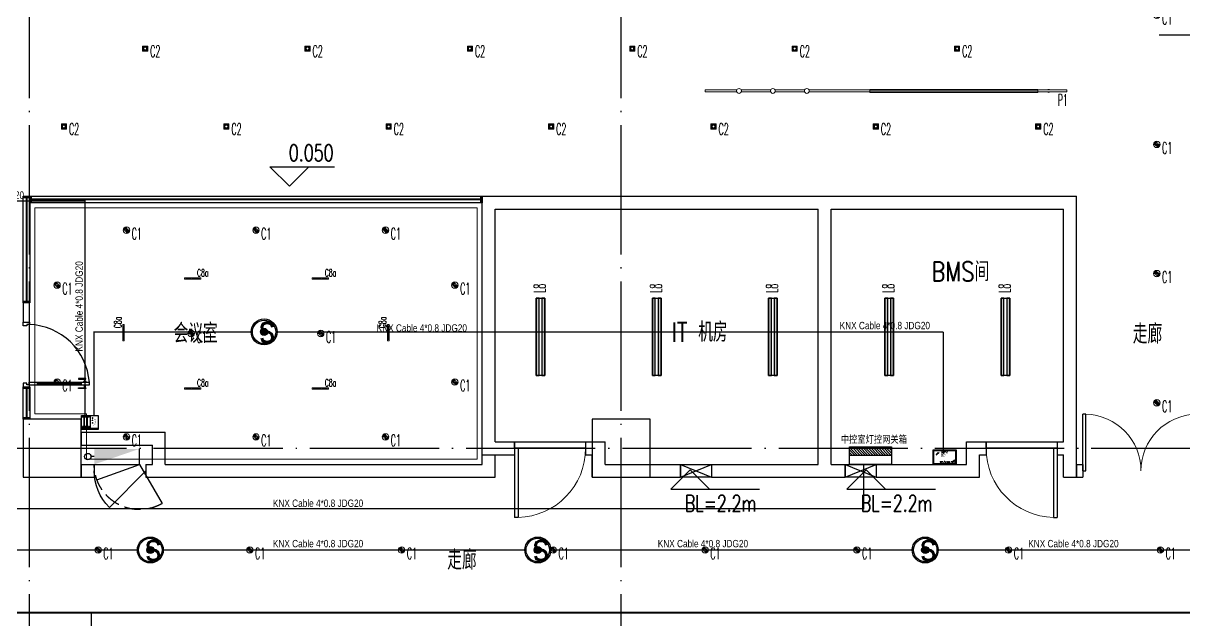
# Model space of a CAD drawing. Extents: x -621157 to 1764546, y -106808 to 741893.
# Drawn here: x 409164 to 427137, y 27345 to 36578 of the extents above; entities that cross this region are included whole.
import ezdxf
from ezdxf.enums import TextEntityAlignment as Align

# ---------------------------------------------------------------- set-up
doc = ezdxf.new("R2010")
doc.units = 0
doc.header["$LTSCALE"] = 1000
doc.header["$MEASUREMENT"] = 0
for name, pattern in [('DOT', [6.35, 0, -6.35]), ('XREF-A-101-平面图_t3$0$DASH', [0.35, 0.25, -0.1]), ('XREF-A-101-平面图_t3$0$DOTE', [2.42, 2, -0.2, 0.02, -0.2])]:
    doc.linetypes.add(name, pattern=pattern)
for name, color, linetype in [('0-底图', 7, 'Continuous'), ('abb-light', 7, 'Continuous'), ('EQUIP', 3, 'Continuous'), ('KNX line', 3, 'Continuous'), ('L_ELEM', 40, 'Continuous'), ('push-button(abb)', 1, 'Continuous'), ('WIRE-控制', 6, 'Continuous'), ('WIRE-照明', 4, 'Continuous'), ('XREF-A-101-平面图_t3$0$A-COLUMN', 8, 'Continuous'), ('XREF-A-101-平面图_t3$0$A-DIM_ELEV', 8, 'Continuous'), ('XREF-A-101-平面图_t3$0$A-DOTE', 8, 'Continuous'), ('XREF-A-101-平面图_t3$0$A-ROOM-CH', 8, 'Continuous'), ('XREF-A-101-平面图_t3$0$A-WALL', 8, 'Continuous'), ('XREF-A-101-平面图_t3$0$A-WINDOW', 8, 'Continuous'), ('XREF-A-101-平面图_t3$0$DOOR-INF', 8, 'Continuous'), ('XREF-A-101-平面图_t3$0$GLASS WALL-INF', 8, 'Continuous'), ('XREF-A-101-平面图_t3$0$I-WALL-GYPSUM', 8, 'Continuous'), ('XREF-A-101-平面图_t3$0$P-EQUIPMENT', 8, 'Continuous'), ('XREF-A-101-平面图_t3$0$P-FOUNDATION', 8, 'XREF-A-101-平面图_t3$0$DASH'), ('XREF-A-101-平面图_t3$0$PARTITION-INF', 8, 'Continuous'), ('XREF-A-101-平面图_t3$0$水-尺寸', 8, 'Continuous'), ('控制系统', 6, 'Continuous')]:
    doc.layers.add(name, color=color, linetype=linetype)
doc.layers.add('LIGHT-INF', color=6, linetype='Continuous', lineweight=0)
doc.styles.add('_TEL_DIM', font='SIMPLEX', dxfattribs={"width": 0.8, "height": 3.5, "bigfont": 'HZTXT'})
doc.styles.add('arch_dim', font='arial.ttf', dxfattribs={"width": 0.8})
doc.styles.add('INF DIM', font='SIMPLEX.SHX', dxfattribs={"width": 0.7, "bigfont": 'hztxt.shx'})
doc.styles.add('SC-25', font='simfang.ttf', dxfattribs={"height": 90})
doc.styles.get("Standard").update_dxf_attribs({"font": 'romans.shx', "bigfont": 'HZDXC.SHX'})
doc.styles.add('XREF-A-101-平面图_t3$0$-HZDXCROMANS', font='ROMANS.shx', dxfattribs={"bigfont": 'HZDXC.shx'})
doc.styles.add('XREF-A-101-平面图_t3$0$A-STANDARD', font='SIMPLEX', dxfattribs={"bigfont": 'GBCBIG'})
doc.linetypes.add('Ground', pattern='A,0.75,-0.125,[135,sr.shx,S=0.1,R=0,X=-0.15,Y=0],0.125,-0.125', length=1.125)
doc.linetypes.add('LED', pattern='A,6,-3.5,["LED",Standard,S=2.54,R=0,X=-2.54,Y=-1.27],-4.8', length=14.3)
doc.dimstyles.get("Standard").update_dxf_attribs({"dimscale": 100, "dimtxt": 3.5, "dimasz": 1, "dimexe": 2.5, "dimexo": 3, "dimgap": 1.5, "dimtad": 1, "dimdec": 0, "dimzin": 0, "dimdsep": 46, "dimtxsty": 'Standard', "dimblk": 'ARCHTICK', "dimcen": 0.09, "dimadec": 0, "dimazin": 0, "dimtfac": 1, "dimtdec": 0, "dimtix": 1, "dimtmove": 2, "dimatfit": 3, "dimfxl": 0, "dimtolj": 1, "dimtzin": 0, "dimarcsym": 0})

# ---------------------------------------------------------------- blocks, each defined once
blk = doc.blocks.new('XREF-A-101-平面图_t3$0$轴网')
at = {"layer": 'XREF-A-101-平面图_t3$0$A-DOTE', "linetype": 'XREF-A-101-平面图_t3$0$DOTE'}
for p, q in [((38340, -3300), (38340, 43300)), ((47500, -3300), (47500, 43300)), ((55830.8, 36400), (69800, 36400)), ((-3300, 30000), (69800, 30000))]:
    blk.add_line(p, q, dxfattribs=at)
blk = doc.blocks.new('XREF-A-101-平面图_t3$0$柱网1F')
at = {"layer": 'XREF-A-101-平面图_t3$0$A-COLUMN'}
for points in [[(38240, -10450), (39140, -10450), (39140, -9550), (38240, -9550)], [(47050, -10450), (47950, -10450), (47950, -9550), (47050, -9550)]]:
    blk.add_lwpolyline(points, close=True, dxfattribs=at)
blk = doc.blocks.new('XREF-A-101-平面图_t3$0$ROOM')
at = {"layer": 'XREF-A-101-平面图_t3$0$A-ROOM-CH', "style": 'XREF-A-101-平面图_t3$0$-HZDXCROMANS', "width": 0.6}
for tag, p in [('中文房间名称', (0, -1000)), ('英文房间名称', (0, -1500))]:
    blk.add_attdef(tag, text='', height=300, dxfattribs=at).set_placement(p, align=Align.CENTER)
blk = doc.blocks.new('_ArchTick')
at = {"color": 0, "linetype": 'ByBlock', "const_width": 0.4}
blk.add_lwpolyline([(-0.5, -0.5), (0.5, 0.5)], dxfattribs=at)
blk = doc.blocks.new('*D25423')
at = {"layer": 'Defpoints', "color": 0}
blk.add_point((0, 0), dxfattribs=at)
blk.add_point((0, 0), dxfattribs=at)
blk.add_point((0, 0), dxfattribs=at)
blk.add_point((0, 0), dxfattribs=at)
at = {"layer": 'XREF-A-101-平面图_t3$0$水-尺寸', "color": 0, "linetype": 'ByBlock', "lineweight": -2}
blk.add_line((0, 300), (0, 250), dxfattribs=at)
blk.add_line((0, 300), (0, 250), dxfattribs=at)
blk.add_arc((0, 0), 0, 180, 180, dxfattribs=at)
at = {"layer": 'XREF-A-101-平面图_t3$0$水-尺寸', "color": 0, "linetype": 'ByBlock', "lineweight": -2, "xscale": 100, "yscale": 100, "zscale": 100}
for rotation in [90, 90.00000000000001]:
    blk.add_blockref('_ArchTick', (0, 0), dxfattribs=dict(at, rotation=rotation))
at = {"layer": 'XREF-A-101-平面图_t3$0$水-尺寸', "color": 0, "insert": (0, 0), "char_height": 350, "attachment_point": 5}
blk.add_mtext('\\A1;0%%d', dxfattribs=at)
blk = doc.blocks.new('XREF-A-101-平面图_t3$0$rtgvb')
at = {"layer": 'XREF-A-101-平面图_t3$0$P-FOUNDATION', "color": 213, "linetype": 'Continuous'}
for points in [[(20370, 15825), (20370, 16025), (20850, 16025), (20850, 15825)], [(22920, 15825), (22920, 16025), (23400, 16025), (23400, 15825)]]:
    blk.add_lwpolyline(points, close=True, dxfattribs=at)
for points in [[(20370, 16025), (20850, 15825)], [(20370, 15825), (20850, 16025)], [(22920, 16025), (23400, 15825)], [(22920, 15825), (23400, 16025)]]:
    blk.add_lwpolyline(points, dxfattribs=at)
blk = doc.blocks.new('XREF-A-101-平面图_t3$0$A$C4A4B287C')
at = {"layer": 'XREF-A-101-平面图_t3$0$GLASS WALL-INF', "elevation": -1}
blk.add_lwpolyline([(100, 300), (100, 0), (0, 0), (0, 300)], close=True, dxfattribs=at)
blk = doc.blocks.new('*U25301')
at = {"layer": 'XREF-A-101-平面图_t3$0$PARTITION-INF', "color": 8}
for p, q in [((-21681, 43130), (-20082, 43130)), ((-20082, 43030), (-21681, 43030))]:
    blk.add_line(p, q, dxfattribs=at)
at = {"layer": 'XREF-A-101-平面图_t3$0$PARTITION-INF', "color": 5}
for p, q in [((-20082, 43085), (-21681, 43085)), ((-20082, 43075), (-21681, 43075))]:
    blk.add_line(p, q, dxfattribs=at)
for points in [[(-21706, 43130), (-21681, 43130), (-21681, 43030), (-21706, 43030)], [(-20082, 43130), (-20057, 43130), (-20057, 43030), (-20082, 43030)]]:
    blk.add_lwpolyline(points, close=True, dxfattribs=at)
blk = doc.blocks.new('XREF-A-101-平面图_t3$0$EW23')
at = {"color": 5}
for p, q in [((7205, 24900, 0), (7205, 23970, 0)), ((7205, 24900, 0), (7245, 24900, 0)), ((7245, 24900, 0), (7245, 23970, 0)), ((7245, 24780, 0), (7205, 24780, 0)), ((7205, 24090, 0), (7246, 24090, 0)), ((7205, 23970, 0), (7245, 23970, 0))]:
    blk.add_line(p, q, dxfattribs=at)
at = {"color": 5, "elevation": 0}
for points in [[(7215, 24995), (7175, 24995), (7175, 24895), (7205, 24895), (7205, 24940), (7233, 24940), (7233, 24985), (7233, 24995), (7215, 24995)], [(8135, 24995), (8175, 24995), (8175, 24895), (8140, 24895), (8140, 24940), (8117, 24940), (8117, 24985), (8117, 24995), (8135, 24995)]]:
    blk.add_lwpolyline(points, close=True, dxfattribs=at)
at = {"color": 8, "elevation": 0}
for points in [[(7228, 24780), (7228, 24090)], [(7160, 24035), (7160, 24026), (7150, 24026), (7150, 24140), (7160, 24140), (7160, 24045)], [(7296, 24035), (7296, 24026), (7306, 24026), (7306, 24140), (7296, 24140), (7296, 24045)]]:
    blk.add_lwpolyline(points, dxfattribs=at)
for points in [[(7200, 24035), (7154, 24035), (7154, 24045), (7200, 24045)], [(7205, 24021), (7200, 24021), (7200, 24059), (7205, 24059)], [(7246, 24021), (7256, 24021), (7256, 24059), (7246, 24059)], [(7256, 24035), (7302, 24035), (7302, 24045), (7256, 24045)]]:
    blk.add_lwpolyline(points, close=True, dxfattribs=at)
at = {"color": 8}
blk.add_arc((7172, 24936, 0), 969, 274.4003, 357.8611, dxfattribs=at)
blk = doc.blocks.new('*U25304')
at = {"layer": 'XREF-A-101-平面图_t3$0$PARTITION-INF', "color": 8}
for p, q in [((-21681, 43130), (-21231, 43130)), ((-21231, 43030), (-21681, 43030))]:
    blk.add_line(p, q, dxfattribs=at)
at = {"layer": 'XREF-A-101-平面图_t3$0$PARTITION-INF', "color": 5}
for p, q in [((-21231, 43085), (-21681, 43085)), ((-21231, 43075), (-21681, 43075))]:
    blk.add_line(p, q, dxfattribs=at)
for points in [[(-21706, 43130), (-21681, 43130), (-21681, 43030), (-21706, 43030)], [(-21231, 43130), (-21206, 43130), (-21206, 43030), (-21231, 43030)]]:
    blk.add_lwpolyline(points, close=True, dxfattribs=at)
blk = doc.blocks.new('*U25305')
at = {"layer": 'XREF-A-101-平面图_t3$0$PARTITION-INF', "color": 8}
for p, q in [((-21681, 43130), (-14721, 43130)), ((-14721, 43030), (-21681, 43030))]:
    blk.add_line(p, q, dxfattribs=at)
at = {"layer": 'XREF-A-101-平面图_t3$0$PARTITION-INF', "color": 5}
for p, q in [((-14721, 43085), (-21681, 43085)), ((-14721, 43075), (-21681, 43075))]:
    blk.add_line(p, q, dxfattribs=at)
for points in [[(-21706, 43130), (-21681, 43130), (-21681, 43030), (-21706, 43030)], [(-14721, 43130), (-14696, 43130), (-14696, 43030), (-14721, 43030)]]:
    blk.add_lwpolyline(points, close=True, dxfattribs=at)
blk = doc.blocks.new('XREF-A-101-平面图_t3$0$G$C392A9A82')
at = {"layer": 'XREF-A-101-平面图_t3$0$DOOR-INF', "xscale": -1}
blk.add_blockref('XREF-A-101-平面图_t3$0$A$C4A4B287C', (38440, -8149), dxfattribs=at)
at = {"layer": 'XREF-A-101-平面图_t3$0$DOOR-INF', "rotation": 90}
blk.add_blockref('XREF-A-101-平面图_t3$0$EW23', (63335, -16325, 0), dxfattribs=at)
at = {"layer": 'XREF-A-101-平面图_t3$0$PARTITION-INF', "rotation": 90}
for name, p in [('*U25301', (81471, 13857, -1)), ('*U25304', (81471, 12056))]:
    blk.add_blockref(name, p, dxfattribs=at)
at = {"layer": 'XREF-A-101-平面图_t3$0$PARTITION-INF'}
blk.add_blockref('*U25305', (60146, -49330, -1), dxfattribs=at)
blk = doc.blocks.new('XREF-A-101-平面图_t3$0$DOOR2DLIB$SYSLIB$00000108')
at = {"color": 0}
for p, q in [((-0.5, 0), (-0.5, 0.4875)), ((-0.475, 0.4875), (-0.5, 0.4875)), ((-0.475, 0), (-0.475, 0.4875)), ((0.475, 0), (0.475, 0.4875)), ((0.475, 0.4875), (0.5, 0.4875)), ((0.5, 0), (0.5, 0.4875)), ((-0.5, 0), (-0.475, 0)), ((0.5, 0), (0.475, 0))]:
    blk.add_line(p, q, dxfattribs=at)
at = {"color": 0, "lineweight": 13}
for centre, start, end in [((-0.4875, 0), 0, 88.53072), ((0.4875, 0), 91.46928, 180)]:
    blk.add_arc(centre, 0.4875, start, end, dxfattribs=at)
blk = doc.blocks.new('XREF-A-101-平面图_t3$0$DOOR2DLIB$SYSLIB$00000107')
at = {"color": 0}
for p, q in [((0.45, 0.975), (0.5, 0.975)), ((0.45, 0), (0.45, 0.975)), ((0.5, 0), (0.5, 0.975)), ((0.5, 0), (0.45, 0))]:
    blk.add_line(p, q, dxfattribs=at)
at = {"color": 0, "lineweight": 13}
blk.add_arc((0.475, 0), 0.975, 91.4693, 180, dxfattribs=at)
blk = doc.blocks.new('XREF-A-101-平面图_t3$0$DOOR2DLIB$SYSLIB$00000101')
at = {"color": 0}
blk.add_line((0.5, 0), (-0.207, 0.707), dxfattribs=at)
blk.add_arc((0.5, 0), 1, 135, 180, dxfattribs=at)
blk = doc.blocks.new('Infinity011318299')
at = {"linetype": 'DOT'}
blk.add_wipeout([(-40, 40), (40, 40), (40, -40), (-40, -40)], dxfattribs=at)
for points in [[(40, 40), (-40, 40), (-40, -40), (40, -40)], [(30, 30), (30, -30), (-30, -30), (-30, 30)]]:
    blk.add_lwpolyline(points, close=True)
for radius in [29.3, 22.5]:
    blk.add_circle((0, 0), radius)
at = {"style": 'INF DIM', "width": 0.5}
blk.add_text('C2', height=180, dxfattribs=at).set_placement((78, -130))
blk = doc.blocks.new('Infinity0113184999')
for p, q in [((-4584, 15), (-5041, 15)), ((-4060, 15), (-4515, 15)), ((-3050, 15), (-3991, 15)), ((-450, 14), (-3050, 14)), ((-4584, -15), (-5041, -15)), ((-4060, -15), (-4515, -15)), ((-3050, -15), (-3991, -15)), ((-450, -14), (-3050, -14))]:
    blk.add_line(p, q)
for points in [[(-5109, 15), (-5600, 15), (-5600, 14), (-5600, -8), (-5600, -11), (-5600, -13), (-5600, -14), (-5600, -15), (-5109, -15)], [(-450, -24), (-3050, -24), (-3050, 24), (-450, 24), (-450, -24)], [(-450, 15), (0, 15), (0, -15), (-450, -15)]]:
    blk.add_lwpolyline(points)
for centre in [(-5075, 0), (-4550, 0), (-4025, 0)]:
    blk.add_circle(centre, 37.5)
for start, end in [(38.6822, 141.3178), (218.6822, 321.3178)]:
    blk.add_arc((-276, 0), 24, start, end)
at = {"style": 'INF DIM', "width": 0.5}
blk.add_text('P1', height=180, dxfattribs=at).set_placement((-140, -231))
blk = doc.blocks.new('A$Cffee1762')
h = blk.add_hatch(color=8)
h.dxf.hatch_style = 1
h.paths.add_polyline_path([(-50, 0), (-24, 0, -0.414214), (0, 24), (0, 50, 0.414214)])
h.paths.add_polyline_path([(0, -24), (0, -50, 0.414214), (50, 0), (24, 0, -0.414214)])
at = {"color": 8}
for points in [[(50, 0), (-50, 0)], [(0, 50), (0, -50)]]:
    blk.add_lwpolyline(points, dxfattribs=at)
blk.add_circle((0, 0), 50)
blk.add_circle((0, 0), 24.5, dxfattribs=at)
at = {"style": 'INF DIM', "width": 0.5}
blk.add_text('C1', height=180, dxfattribs=at).set_placement((81, -144))
blk = doc.blocks.new('*U24663')
at = {"layer": 'LIGHT-INF'}
blk.add_blockref('A$Cffee1762', (-71, 47), dxfattribs=at)
blk = doc.blocks.new('*U24662')
at = {"layer": 'LIGHT-INF', "color": 0, "linetype": 'ByBlock', "lineweight": -2}
for p in [(0, 8000), (0, 6000), (0, 4000), (0, 2000), (0, 0)]:
    blk.add_blockref('*U24663', p, dxfattribs=at)
blk = doc.blocks.new('*U24665')
at = {"layer": 'LIGHT-INF'}
blk.add_blockref('A$Cffee1762', (-71, 47), dxfattribs=at)
blk = doc.blocks.new('*U24664')
at = {"layer": 'LIGHT-INF', "color": 0, "linetype": 'ByBlock', "lineweight": -2}
for p in [(-23500, 0), (-21150, 0), (-18800, 0), (-16450, 0), (-14100, 0), (-11750, 0), (-9400, 0), (-7050, 0)]:
    blk.add_blockref('*U24665', p, dxfattribs=at)
blk = doc.blocks.new('C8A')
blk.add_lwpolyline([(793203, -54121), (793203, -54086), (793603, -54086), (793603, -54121)], close=True)
for centre in [(793243, -54104), (793283, -54104), (793323, -54104), (793363, -54104), (793403, -54104), (793443, -54104), (793483, -54104), (793523, -54104), (793563, -54104)]:
    blk.add_circle(centre, 10)
at = {"style": 'INF DIM', "width": 0.5}
blk.add_text('C8a', height=180, dxfattribs=at).set_placement((793513, -54050))
blk = doc.blocks.new('G$C6C03BD24')
h = blk.add_hatch(color=8)
h.dxf.hatch_style = 1
h.paths.add_polyline_path([(46228, -7675), (46183, -7675), (46183, -8875), (46228, -8875)])
h = blk.add_hatch(color=8)
h.dxf.hatch_style = 1
h.paths.add_polyline_path([(46317, -7675), (46272, -7675), (46272, -8875), (46317, -8875)])
h = blk.add_hatch(color=8)
h.dxf.hatch_style = 1
h.paths.add_polyline_path([(48028, -7675), (47983, -7675), (47983, -8875), (48028, -8875)])
h = blk.add_hatch(color=8)
h.dxf.hatch_style = 1
h.paths.add_polyline_path([(48117, -7675), (48072, -7675), (48072, -8875), (48117, -8875)])
h = blk.add_hatch(color=8)
h.dxf.hatch_style = 1
h.paths.add_polyline_path([(49828, -7675), (49783, -7675), (49783, -8875), (49828, -8875)])
h = blk.add_hatch(color=8)
h.dxf.hatch_style = 1
h.paths.add_polyline_path([(49917, -7675), (49872, -7675), (49872, -8875), (49917, -8875)])
h = blk.add_hatch(color=8)
h.dxf.hatch_style = 1
h.paths.add_polyline_path([(51628, -7675), (51583, -7675), (51583, -8875), (51628, -8875)])
h = blk.add_hatch(color=8)
h.dxf.hatch_style = 1
h.paths.add_polyline_path([(51717, -7675), (51672, -7675), (51672, -8875), (51717, -8875)])
h = blk.add_hatch(color=8)
h.dxf.hatch_style = 1
h.paths.add_polyline_path([(53428, -7675), (53383, -7675), (53383, -8875), (53428, -8875)])
h = blk.add_hatch(color=8)
h.dxf.hatch_style = 1
h.paths.add_polyline_path([(53517, -7675), (53472, -7675), (53472, -8875), (53517, -8875)])
at = {"color": 8}
for p, q in [((46183, -7675), (46317, -7675)), ((46183, -8875), (46183, -7675)), ((46317, -7675), (46317, -8875)), ((47983, -7675), (48117, -7675)), ((47983, -8875), (47983, -7675)), ((48117, -7675), (48117, -8875)), ((49783, -7675), (49917, -7675)), ((49783, -8875), (49783, -7675)), ((49917, -7675), (49917, -8875)), ((51583, -7675), (51717, -7675)), ((51583, -8875), (51583, -7675)), ((51717, -7675), (51717, -8875)), ((53383, -7675), (53517, -7675)), ((53383, -8875), (53383, -7675)), ((53517, -7675), (53517, -8875)), ((46317, -8875), (46183, -8875)), ((48117, -8875), (47983, -8875)), ((49917, -8875), (49783, -8875)), ((51717, -8875), (51583, -8875)), ((53517, -8875), (53383, -8875))]:
    blk.add_line(p, q, dxfattribs=at)
for points in [[(46183, -7675), (46183, -8875), (46228, -8875), (46228, -7675), (46183, -7675)], [(46272, -7675), (46272, -8875), (46317, -8875), (46317, -7675), (46272, -7675)], [(47983, -7675), (47983, -8875), (48028, -8875), (48028, -7675), (47983, -7675)], [(48072, -7675), (48072, -8875), (48117, -8875), (48117, -7675), (48072, -7675)], [(49783, -7675), (49783, -8875), (49828, -8875), (49828, -7675), (49783, -7675)], [(49872, -7675), (49872, -8875), (49917, -8875), (49917, -7675), (49872, -7675)], [(51583, -7675), (51583, -8875), (51628, -8875), (51628, -7675), (51583, -7675)], [(51672, -7675), (51672, -8875), (51717, -8875), (51717, -7675), (51672, -7675)], [(53383, -7675), (53383, -8875), (53428, -8875), (53428, -7675), (53383, -7675)], [(53472, -7675), (53472, -8875), (53517, -8875), (53517, -7675), (53472, -7675)]]:
    blk.add_lwpolyline(points, close=True, dxfattribs=at)
at = {"layer": 'LIGHT-INF', "color": 6, "linetype": 'LED', "ltscale": 0.05}
blk.add_lwpolyline([(38420, -6280), (38420, -9470), (39220, -9470), (39220, -10170), (45270, -10170), (45270, -6280)], close=True, dxfattribs=at)
at = {"layer": 'LIGHT-INF', "color": 6}
for name, p in [('*U24662', (55866, -9344)), ('Infinity011318299', (40128, -3815)), ('Infinity011318299', (42643, -3815)), ('Infinity011318299', (45158, -3815)), ('Infinity011318299', (47672, -3815)), ('Infinity011318299', (50187, -3815)), ('Infinity011318299', (52702, -3815)), ('Infinity0113184999', (54400, -4470)), ('Infinity011318299', (38871, -5020)), ('Infinity011318299', (41386, -5020)), ('Infinity011318299', (43900, -5020)), ('Infinity011318299', (46415, -5020)), ('Infinity011318299', (48930, -5020)), ('Infinity011318299', (51444, -5020)), ('Infinity011318299', (53959, -5020)), ('A$Cffee1762', (39839, -6625)), ('A$Cffee1762', (41845, -6625)), ('A$Cffee1762', (43851, -6625)), ('A$Cffee1762', (38765, -7475)), ('A$Cffee1762', (44925, -7475)), ('A$Cffee1762', (40842, -8225)), ('A$Cffee1762', (42848, -8225)), ('A$Cffee1762', (38765, -8975)), ('A$Cffee1762', (44925, -8975)), ('A$Cffee1762', (39839, -9825)), ('A$Cffee1762', (41845, -9825)), ('A$Cffee1762', (43851, -9825)), ('*U24664', (62971, -11622))]:
    blk.add_blockref(name, p, dxfattribs=at)
at = {"layer": 'LIGHT-INF', "color": 6, "xscale": 0.625, "yscale": 0.625, "zscale": 0.625}
for p in [(-455013, 26440), (-453035, 26440), (-455013, 24738), (-453035, 24738)]:
    blk.add_blockref('C8A', p, dxfattribs=at)
at = {"layer": 'LIGHT-INF', "color": 6, "xscale": 0.625, "yscale": 0.625, "zscale": 0.625, "rotation": 90}
for p in [(5980, -504088), (10080, -504088)]:
    blk.add_blockref('C8A', p, dxfattribs=at)
at = {"color": 8, "style": 'INF DIM', "width": 0.5}
for p in [(46328, -7596), (48128, -7596), (49928, -7596), (51728, -7596), (53528, -7596)]:
    blk.add_text('L8', height=180, rotation=90, dxfattribs=at).set_placement(p)
blk = doc.blocks.new('804')
at = {"layer": '控制系统'}
for p, q in [((27, 0), (-27, 0)), ((25, 10), (-25, -10)), ((-25, 10), (25, -10)), ((-19, 19), (19, -19)), ((19, 19), (-19, -19)), ((-10, 25), (10, -25)), ((10, 25), (-10, -25)), ((0, 27), (0, -27))]:
    blk.add_line(p, q, dxfattribs=at)
for radius in [112, 101, 31, 27.2]:
    blk.add_circle((0, 0), radius, dxfattribs=at)
at = {"color": 7, "style": '_TEL_DIM', "width": 0.8}
blk.add_text('s', height=250, dxfattribs=at).set_placement((-46, -89))
blk = doc.blocks.new('A$C5C940A98')
at = {"layer": 'abb-light'}
h = blk.add_hatch(dxfattribs=at)
h.set_pattern_fill('AR-SAND', color=0, style=0)
h.set_pattern_definition([(37.5, (-341033.5876, -432534.711), (-0.062993358, 1.926823769), [0, -1.52, 0, -1.7, 0, -1.625]), (7.5, (-341033.5876, -432534.711), (1.769776705, 2.822146065), [0, -0.82, 0, -1.37, 0, -0.525]), (327.5, (-341034.8176, -432534.711), (3.114141862, 0.0056590535), [0, -0.5, 0, -1.8, 0, -2.35]), (317.5, (-341034.8176, -432534.711), (3.006126605, 0.877675565), [0, -0.25, 0, -1.18, 0, -1.35])])
h.paths.add_polyline_path([(0.4, 2), (0.4, 2.4), (0.8, 2.4), (0.8, 2), (1.2, 2), (1.2, 1), (1, 1), (1, 0), (0.7, 0), (0.7, 1), (0.5, 1), (0.5, 0), (0.2, 0), (0.2, 1), (0, 1), (0, 2)])
at = {"layer": 'abb-light', "color": 0}
for p, q in [((0.4, 2), (0, 2)), ((0, 2), (0, 1)), ((0, 1), (0.2, 1)), ((0.2, 1), (0.2, 0)), ((0.2, 0), (0.5, 0)), ((0.4, 2), (0.4, 2.4)), ((0.4, 2.4), (0.8, 2.4)), ((0.5, 1), (0.5, 0)), ((0.5, 1), (0.7, 1)), ((0.7, 1), (0.7, 0)), ((0.7, 0), (1, 0)), ((0.8, 2.4), (0.8, 2)), ((0.8, 2), (1.2, 2)), ((1.2, 1), (1, 1)), ((1, 1), (1, 0)), ((1.2, 2), (1.2, 1))]:
    blk.add_line(p, q, dxfattribs=at)
blk = doc.blocks.new('98')
at = {"layer": 'push-button(abb)'}
h = blk.add_hatch(dxfattribs=at)
h.set_pattern_fill('AR-SAND', color=0, scale=0.156714, style=0)
h.set_pattern_definition([(37.5, (-5343464.5088, -6777061.54604), (-0.009871945873, 0.3019604054384), [0, -0.238205394623, 0, -0.2664139281965, 0, -0.254660372541]), (7.5, (-5343464.5088, -6777061.54604), (0.277348920048, 0.442270011284), [0, -0.128505541836, 0, -0.214698283311, 0, -0.08227488959]), (327.5, (-5343464.70156, -6777061.54604), (0.488029862559, 0.000886853343), [0, -0.078357037705, 0, -0.2820853357375, 0, -0.368278077213]), (317.5, (-5343464.70156, -6777061.54604), (0.4711023514, 0.137544114668), [0, -0.0391785188524, 0, -0.1849226089835, 0, -0.211564001803])])
edge = h.paths.add_edge_path()
edge.add_line((952, 1401), (952, 1408))
edge = h.paths.add_edge_path()
edge.add_line((952, 1408), (958, 1408))
edge = h.paths.add_edge_path()
edge.add_line((958, 1408), (958, 1401))
edge = h.paths.add_edge_path()
edge.add_line((958, 1401), (964, 1401))
edge = h.paths.add_edge_path()
edge.add_line((964, 1401), (964, 1386))
edge = h.paths.add_edge_path()
edge.add_line((964, 1386), (961, 1386))
edge = h.paths.add_edge_path()
edge.add_line((961, 1386), (961, 1370))
edge = h.paths.add_edge_path()
edge.add_line((952, 1401), (946, 1401))
edge = h.paths.add_edge_path()
edge.add_line((946, 1401), (946, 1386))
edge = h.paths.add_edge_path()
edge.add_line((946, 1386), (949, 1386))
edge = h.paths.add_edge_path()
edge.add_line((949, 1386), (949, 1370))
edge = h.paths.add_edge_path()
edge.add_line((949, 1370), (953, 1370))
edge = h.paths.add_edge_path()
edge.add_line((957, 1370), (961, 1370))
edge = h.paths.add_edge_path()
edge.add_line((953, 1386), (953, 1370))
edge = h.paths.add_edge_path()
edge.add_line((957, 1386), (957, 1370))
edge = h.paths.add_edge_path()
edge.add_line((953, 1386), (957, 1386))
at = {"color": 0}
for p, q in [((1625, 1968), (1659, 2004)), ((1628, 1743), (1662, 1708)), ((1659, 2004), (1693, 1968)), ((1662, 1708), (1696, 1743))]:
    blk.add_line(p, q, dxfattribs=at)
blk.add_line((1581, 0), (1750, 0))
for points in [[(0, 0), (0, 2095), (1750, 2095), (1750, 0)], [(1581, 0), (1581, 2095), (1750, 2095), (1750, 0)], [(1693, 1968), (1625, 1968)], [(1628, 1743), (1696, 1743)]]:
    blk.add_lwpolyline(points, dxfattribs=at)
for points in [[(1581, 2095), (1750, 2095), (1750, 1847), (1581, 1847)], [(1581, 1847), (1750, 1847), (1750, 1602), (1581, 1602)], [(1581, 1602), (1750, 1602), (1750, 1353), (1581, 1353)], [(0, 1113), (1581, 1113), (1581, 731), (0, 731)], [(0, 731), (1581, 731), (1581, 365), (0, 365)], [(0, 365), (1581, 365), (1581, 0), (0, 0)], [(1581, 1353), (1750, 1353), (1750, 1113), (1581, 1113)], [(1631, 1252), (1697, 1252), (1697, 1245), (1631, 1245)], [(1631, 1233), (1697, 1233), (1697, 1226), (1631, 1226)], [(1631, 1211), (1697, 1211), (1697, 1204), (1631, 1204)]]:
    blk.add_lwpolyline(points, close=True, dxfattribs=at)
for centre in [(169, 922), (169, 540), (169, 174), (1412, 922), (1412, 540), (1412, 174)]:
    blk.add_circle(centre, 68, dxfattribs=at)
for centre, radius, start, end in [((1626, 1476), 39.8, 25.42439, 115.78757), ((1645, 1529), 40, 205.55465, 295.39802), ((1688, 1463), 39.6, 131.50296, 226.45611), ((1634, 1464), 39.8, 311.77933, 46.03585), ((1668, 1532), 39.8, 261.07263, 350.71152), ((1701, 1487), 39.8, 81.07263, 170.70804), ((283, 1387), 39.8, 25.42439, 115.78757), ((302, 1441), 40, 205.55465, 295.39802), ((345, 1375), 39.6, 131.50296, 226.45611), ((292, 1376), 39.8, 311.77933, 46.03585), ((358, 1398), 39.8, 81.07263, 170.70804), ((325, 1444), 39.8, 261.07263, 350.71152)]:
    blk.add_arc(centre, radius, start, end, dxfattribs=at)
at = {"layer": 'push-button(abb)', "color": 0}
for p, q in [((610, 1363), (653, 1363)), ((954, 1427), (917, 1390)), ((917, 1390), (930, 1390)), ((917, 1390), (930, 1390)), ((930, 1390), (930, 1364)), ((930, 1364), (978, 1364)), ((954, 1427), (958, 1423)), ((958, 1423), (958, 1427)), ((958, 1427), (969, 1427)), ((969, 1427), (969, 1412)), ((969, 1412), (991, 1390)), ((978, 1390), (991, 1390)), ((991, 1390), (978, 1390)), ((978, 1390), (978, 1364))]:
    blk.add_line(p, q, dxfattribs=at)
at = {"layer": 'push-button(abb)', "color": 0, "start_tangent": (-0.629293, -0.926018), "end_tangent": (-0.9514338, -0.4057497)}
for points in [[(612, 1430), (605, 1415), (612, 1404), (625, 1382), (622, 1371), (615, 1367)], [(626, 1430), (619, 1415), (626, 1404), (639, 1382), (636, 1371), (629, 1367)], [(641, 1430), (634, 1415), (641, 1404), (654, 1382), (651, 1371), (644, 1367)]]:
    blk.add_spline(points, degree=3, dxfattribs=at)
at = {"layer": 'push-button(abb)', "color": 0, "xscale": 15.67140754127548, "yscale": 15.67140754127548, "zscale": 15.67140754127548}
blk.add_blockref('A$C5C940A98', (946, 1370), dxfattribs=at)
at = {"layer": 'push-button(abb)', "color": 0, "attachment_point": 5, "style": 'SC-25'}
for s, insert, char_height, width in [('{\\fArial|b0|i0|c0|p34;FAN}', (338, 1495), 42.31, 465.44), ('{\\fArial|b0|i0|c0|p34;24.8\\fArial|b0|i0|c134|p34;%%D\\fArial|b0|i0|c0|p34;C}', (807, 1752), 169.77, 933.75), ('{\\fArial|b0|i0|c0|p34;OP.STATE}', (618, 1495), 42.31, 465.44), ('{\\fArial|b0|i0|c0|p34;MODE}', (951, 1495), 42.31, 465.44), ('{\\fArial|b0|i0|c0|p34;PM2.5}', (1226, 1499), 42.31, 465.44), ('{\\fArial|b0|i0|c0|p34;24.8\\fArial|b0|i0|c134|p34;%%D\\fArial|b0|i0|c0|p34;C}', (1227, 1400), 34.48, 189.62)]:
    blk.add_mtext(s, dxfattribs=dict(at, insert=insert, char_height=char_height, width=width))
blk = doc.blocks.new('10寸触摸屏')
at = {"ltscale": 5}
for p, q in [((941044, 38786), (941011, 38757)), ((941056, 38786), (941011, 38745)), ((941306, 38668), (941261, 38626)), ((941294, 38667), (941261, 38638))]:
    blk.add_line(p, q, dxfattribs=at)
for points in [[(940965, 38829), (941323, 38829), (941323, 38604), (940965, 38604)], [(940977, 38820), (941311, 38820), (941311, 38614), (940977, 38614)]]:
    blk.add_lwpolyline(points, close=True, dxfattribs=at)
at = {"ltscale": 5, "width": 113.36, "attachment_point": 1}
for s, insert, char_height in [('ST/U10.1.12', (941068, 38651), 30.37), ('10"触摸屏', (941086, 38805), 30.4)]:
    blk.add_mtext(s, dxfattribs=dict(at, insert=insert, char_height=char_height))
blk = doc.blocks.new('_LINKPT1')
blk.add_line((0, 0), (0, 0))
blk = doc.blocks.new('55558555')
at = {"layer": 'EQUIP'}
for p, q in [((842997, -26886), (842691, -26886)), ((842691, -26886), (842691, -27620)), ((842691, -26924), (842834, -27067)), ((842691, -26970), (842834, -27112)), ((842691, -27015), (842834, -27158)), ((842691, -27060), (842834, -27203)), ((842698, -26886), (842834, -27022)), ((842743, -26886), (842834, -26977)), ((842788, -26886), (842834, -26932)), ((842834, -26886), (842834, -27620)), ((842834, -26886), (842834, -26886)), ((842997, -27620), (842997, -26886)), ((842691, -27105), (842834, -27248)), ((842691, -27150), (842834, -27293)), ((842691, -27196), (842834, -27339)), ((842691, -27241), (842834, -27384)), ((842691, -27286), (842834, -27429)), ((842691, -27331), (842834, -27474)), ((842691, -27377), (842834, -27519)), ((842691, -27422), (842834, -27565)), ((842691, -27467), (842834, -27610)), ((842691, -27512), (842799, -27620)), ((842691, -27557), (842754, -27620)), ((842691, -27603), (842708, -27620)), ((842691, -27620), (842997, -27620))]:
    blk.add_line(p, q, dxfattribs=at)
at = {"layer": 'EQUIP', "xscale": 426.3959040000336, "yscale": 426.3959040000336, "zscale": 426.3959040000336, "rotation": 270}
blk.add_blockref('_LINKPT1', (842691, -27286), dxfattribs=at)
at = {"layer": 'EQUIP', "width": 0.8, "flags": 9}
blk.add_attdef('A', (842691, -27286), '', height=0.0128, rotation=270, dxfattribs=at)
blk.add_attdef('A', (842691, -27286), '', height=0.0128, rotation=270, dxfattribs=at)
blk = doc.blocks.new('G$C51B1E2D8')
at = {"layer": 'KNX line', "ltscale": 73.427512, "const_width": 20}
for points in [[(35385, -6275), (39295, -6275), (39295, -9592)], [(39435, -9592), (39435, -8300), (41868, -8300)], [(42272, -8300), (52588, -8300)], [(52588, -8300), (52588, -10124)], [(52511, -11675), (57069, -11675), (57069, -10768)], [(34511, -11675), (40107, -11675)], [(40511, -11675), (46107, -11675)], [(46511, -11675), (52107, -11675)]]:
    blk.add_lwpolyline(points, dxfattribs=at)
at = {"layer": 'KNX line', "color": 2, "ltscale": 73.427512, "const_width": 20}
blk.add_lwpolyline([(11635, -11034), (51356, -11034), (51356, -10350)], dxfattribs=at)
at = {"xscale": 0.1236929632869714, "yscale": 0.1236929632869714, "zscale": 0.1236929632869714, "rotation": 270}
blk.add_blockref('98', (39241, -9592, -1), dxfattribs=at)
at = {"color": 1, "xscale": -0.8829819692438469, "yscale": 0.8829819692438469, "zscale": 0.8829819693715837, "rotation": 89.99999999999991}
blk.add_blockref('55558555', (27397, 734001), dxfattribs=at)
blk.add_blockref('10寸触摸屏', (-888533, -48954))
at = {"layer": 'L_ELEM', "xscale": 1.795252225519288, "yscale": 1.795252225519288, "zscale": 1.795252225519288}
for p in [(42070, -8300), (40309, -11675), (46309, -11675), (52309, -11675)]:
    blk.add_blockref('804', p, dxfattribs=at)
at = {"layer": 'KNX line', "char_height": 114.29, "attachment_point": 1, "style": 'arch_dim'}
for s, insert, width in [('KNX Cable 4*0.8 JDG20', (36955, -6125, -1), 1395.51), ('KNX Cable 4*0.8 JDG20', (43814, -8182, -1), 1395.51), ('KNX Cable 4*0.8 JDG20', (50984, -8144, -1), 1395.51), ('{\\fSimSun|b0|i0|c134|p2;中控室灯控网关箱}', (51001, -9904, -1), 1036.35), ('KNX Cable 4*0.8 JDG20', (42207, -11519, -1), 1395.51), ('KNX Cable 4*0.8 JDG20', (48167, -11519, -1), 1395.51), ('KNX Cable 4*0.8 JDG20', (53905, -11519, -1), 1395.51)]:
    blk.add_mtext(s, dxfattribs=dict(at, insert=insert, width=width))
at = {"layer": 'KNX line', "insert": (39149, -8603, -1), "char_height": 114.29, "width": 1395.51, "attachment_point": 1, "rotation": 90, "style": 'arch_dim'}
blk.add_mtext('KNX Cable 4*0.8 JDG20', dxfattribs=at)
at = {"layer": 'KNX line', "color": 2, "insert": (42207, -10894, -1), "char_height": 114.29, "width": 1395.51, "attachment_point": 1, "style": 'arch_dim'}
blk.add_mtext('KNX Cable 4*0.8 JDG20', dxfattribs=at)
blk = doc.blocks.new('XREF-A-101-平面图_t3$0$单出口消火栓新')
for p, q in [((-240, 700), (-846.2, 1050)), ((-479.4, 42.2), (-240, 700)), ((-240, 0), (-240, 700)), ((-240, 700), (0, 700))]:
    blk.add_line(p, q)
at = {"color": 0, "linetype": 'XREF-A-101-平面图_t3$0$DASH'}
blk.add_arc((-240, 700), 700, 150, 270, dxfattribs=at)
blk.add_solid([(-240, 0), (0, 0), (0, 700)])
at = {"layer": 'XREF-A-101-平面图_t3$0$水-尺寸', "linetype": 'ByBlock'}
dim = blk.add_angular_dim_3p(base=(0, 0), center=(0, 0), p1=(0, 0), p2=(0, 0), dimstyle='Standard', dxfattribs=at)
dim.commit()
dim.dimension.update_dxf_attribs({"geometry": '*D25423', "text_midpoint": (0, 0)})
blk = doc.blocks.new('*U25256')
at = {"layer": 'XREF-A-101-平面图_t3$0$P-EQUIPMENT', "color": 10}
blk.add_line((0, 120), (50, 120), dxfattribs=at)
at = {"layer": 'XREF-A-101-平面图_t3$0$P-EQUIPMENT'}
blk.add_circle((100, 120), 50, dxfattribs=at)
at = {"layer": 'XREF-A-101-平面图_t3$0$P-EQUIPMENT', "xscale": -1, "rotation": 90}
blk.add_blockref('XREF-A-101-平面图_t3$0$单出口消火栓新', (0, 0), dxfattribs=at)
blk = doc.blocks.new('XREF-A-101-平面图_t3$0$G$C156FCA62')
at = {"layer": 'XREF-A-101-平面图_t3$0$P-EQUIPMENT', "rotation": 180.0000000038017}
blk.add_blockref('*U25256', (39340, 29990), dxfattribs=at)
blk = doc.blocks.new('*U25374')
at = {"layer": 'XREF-A-101-平面图_t3$0$P-EQUIPMENT', "color": 10}
blk.add_line((0, 120), (50, 120), dxfattribs=at)
at = {"layer": 'XREF-A-101-平面图_t3$0$P-EQUIPMENT'}
blk.add_circle((100, 120), 50, dxfattribs=at)
at = {"layer": 'XREF-A-101-平面图_t3$0$P-EQUIPMENT', "xscale": -1, "rotation": 90}
blk.add_blockref('XREF-A-101-平面图_t3$0$单出口消火栓新', (0, 0), dxfattribs=at)
blk = doc.blocks.new('XREF-A-101-平面图_t3$0$G$C646F86AA')
at = {"layer": 'XREF-A-101-平面图_t3$0$P-EQUIPMENT', "rotation": 180.0000000038017}
blk.add_blockref('*U25374', (39340, 29990), dxfattribs=at)
blk = doc.blocks.new('XREF-A-101-平面图_t3')
at = {"layer": 'XREF-A-101-平面图_t3$0$A-WINDOW'}
for points in [[(245850, 30100), (246950, 30100), (246950, 30000), (245850, 30000)], [(253150, 30100), (254250, 30100), (254250, 30000), (253150, 30000)]]:
    blk.add_lwpolyline(points, close=True, dxfattribs=at)
for name, p in [('XREF-A-101-平面图_t3$0$rtgvb', (228050, 13725)), ('XREF-A-101-平面图_t3$0$G$C156FCA62', (200000, 0))]:
    blk.add_blockref(name, p)
at = {"layer": 'XREF-A-101-平面图_t3$0$A-COLUMN'}
blk.add_blockref('XREF-A-101-平面图_t3$0$柱网1F', (200000, 40000), dxfattribs=at)
at = {"layer": 'XREF-A-101-平面图_t3$0$A-DOTE'}
blk.add_blockref('XREF-A-101-平面图_t3$0$轴网', (200000, 0), dxfattribs=at)
at = {"layer": 'XREF-A-101-平面图_t3$0$A-ROOM-CH'}
ref = blk.add_blockref('XREF-A-101-平面图_t3$0$ROOM', (252752, 33584), dxfattribs=at)
ref.add_attrib('中文房间名称', 'BMS间', dxfattribs={"height": 300, "style": 'XREF-A-101-平面图_t3$0$-HZDXCROMANS', "width": 0.8}).set_placement((252752, 32584), align=Align.CENTER)
ref = blk.add_blockref('XREF-A-101-平面图_t3$0$ROOM', (240912, 32630), dxfattribs=at)
ref.add_attrib('中文房间名称', '会议室', dxfattribs={"height": 300, "style": 'XREF-A-101-平面图_t3$0$-HZDXCROMANS', "width": 0.8}).set_placement((240912, 31630), align=Align.CENTER)
ref = blk.add_blockref('XREF-A-101-平面图_t3$0$ROOM', (248716, 32648), dxfattribs=at)
ref.add_attrib('中文房间名称', 'IT 机房', dxfattribs={"height": 300, "style": 'XREF-A-101-平面图_t3$0$-HZDXCROMANS', "width": 0.8}).set_placement((248716, 31648), align=Align.CENTER)
ref = blk.add_blockref('XREF-A-101-平面图_t3$0$ROOM', (255651, 32620), dxfattribs=at)
ref.add_attrib('中文房间名称', '走廊', dxfattribs={"height": 300, "style": 'XREF-A-101-平面图_t3$0$-HZDXCROMANS', "width": 0.8}).set_placement((255651, 31620), align=Align.CENTER)
ref = blk.add_blockref('XREF-A-101-平面图_t3$0$ROOM', (245035, 29121), dxfattribs=at)
ref.add_attrib('中文房间名称', '走廊', dxfattribs={"height": 300, "style": 'XREF-A-101-平面图_t3$0$-HZDXCROMANS', "width": 0.8}).set_placement((245035, 28121), align=Align.CENTER)
blk.add_blockref('XREF-A-101-平面图_t3$0$G$C392A9A82', (199900, 40100))
at = {"layer": 'XREF-A-101-平面图_t3$0$A-DIM_ELEV'}
for p, q in [((242362, 34055), (242062, 34355)), ((242062, 34355), (243063, 34355)), ((242362, 34055), (242662, 34355)), ((248569, 29665), (248269, 29365)), ((248569, 29665), (248869, 29365)), ((251296, 29665), (250996, 29365)), ((251296, 29665), (251596, 29365)), ((248269, 29365), (249642, 29365)), ((250996, 29365), (252368, 29365))]:
    blk.add_line(p, q, dxfattribs=at)
at = {"layer": 'XREF-A-101-平面图_t3$0$A-WALL'}
for p, q in [((245350, 33900), (250650, 33900)), ((245350, 29900), (245350, 33900)), ((250650, 33900), (254550, 33900)), ((254550, 30000), (254550, 33900)), ((245550, 33700), (250550, 33700)), ((245550, 30100), (245550, 33700)), ((250550, 29750), (250550, 33700)), ((250750, 29750), (250750, 33700)), ((250750, 33700), (254350, 33700)), ((254350, 30100), (254350, 33700)), ((245550, 30100), (245850, 30100)), ((246950, 30100), (247250, 30100)), ((247250, 29750), (247250, 30100)), ((252850, 30100), (253150, 30100)), ((252850, 29750), (252850, 30100)), ((254250, 30100), (254350, 30100)), ((245350, 29900), (245850, 29900)), ((246950, 29900), (247050, 29900)), ((247050, 29550), (247050, 29900)), ((253050, 29900), (253150, 29900)), ((253050, 29550), (253050, 29900)), ((254250, 29900), (254350, 29900)), ((254350, 29550), (254350, 29900)), ((254550, 29550), (254550, 30000)), ((247250, 29750), (248420, 29750)), ((248420, 29750), (248420, 29550)), ((248900, 29750), (250550, 29750)), ((248900, 29750), (248900, 29550)), ((250750, 29750), (250970, 29750)), ((250970, 29750), (250970, 29550)), ((251450, 29750), (252850, 29750)), ((251450, 29750), (251450, 29550)), ((247050, 29550), (248420, 29550)), ((248900, 29550), (250650, 29550)), ((250650, 29550), (250970, 29550)), ((251450, 29550), (253050, 29550)), ((254350, 29550), (254550, 29550))]:
    blk.add_line(p, q, dxfattribs=at)
for points in [[(245850, 30100), (245850, 29900)], [(246950, 30100), (246950, 29900)], [(253150, 30100), (253150, 29900)], [(254250, 30100), (254250, 29900)]]:
    blk.add_lwpolyline(points, dxfattribs=at)
at = {"layer": 'XREF-A-101-平面图_t3$0$I-WALL-GYPSUM'}
for p, q in [((239140, 30250), (240440, 30250)), ((239140, 30250), (239140, 30050)), ((240440, 29750), (240440, 30250)), ((239140, 30050), (240240, 30050)), ((240240, 29750), (240240, 30050)), ((245350, 29750), (245350, 29900)), ((245350, 29900), (245550, 29900)), ((245550, 29550), (245550, 29900)), ((239140, 29750), (239340, 29750)), ((239140, 29750), (239140, 29550)), ((240140, 29750), (240240, 29750)), ((240440, 29750), (245350, 29750)), ((254550, 29750), (254650, 29750)), ((254550, 29750), (254550, 29550)), ((239140, 29550), (239340, 29550)), ((240140, 29550), (240340, 29550)), ((240340, 29550), (245550, 29550)), ((254550, 29550), (254650, 29550))]:
    blk.add_line(p, q, dxfattribs=at)
for points in [[(239340, 29750), (239340, 29550)], [(240140, 29750), (240140, 29550)], [(254650, 29750), (254650, 29550)]]:
    blk.add_lwpolyline(points, dxfattribs=at)
blk.add_blockref('XREF-A-101-平面图_t3$0$G$C646F86AA', (200000, 0))
blk.add_blockref('XREF-A-101-平面图_t3$0$G$C646F86AA', (200000, 0))
at = {"layer": 'XREF-A-101-平面图_t3$0$A-WINDOW'}
for name, p, xscale, yscale, zscale in [('XREF-A-101-平面图_t3$0$DOOR2DLIB$SYSLIB$00000108', (255550, 29650), 1800, 1800, 1800), ('XREF-A-101-平面图_t3$0$DOOR2DLIB$SYSLIB$00000107', (246400, 30000), -1100, -1100, -1100), ('XREF-A-101-平面图_t3$0$DOOR2DLIB$SYSLIB$00000107', (253700, 30000), 1100, -1100, 1100), ('XREF-A-101-平面图_t3$0$DOOR2DLIB$SYSLIB$00000101', (239740, 29650), 800, -800, 800)]:
    blk.add_blockref(name, p, dxfattribs=dict(at, xscale=xscale, yscale=yscale, zscale=zscale))
at = {"layer": 'XREF-A-101-平面图_t3$0$A-DIM_ELEV', "color": 7, "style": 'XREF-A-101-平面图_t3$0$A-STANDARD', "width": 0.705882}
for s, p in [('0.050', (242353, 34445)), ('BL=2.2m', (248486, 29020)), ('BL=2.2m', (251212, 29020))]:
    blk.add_text(s, height=255, dxfattribs=at).set_placement(p)

msp = doc.modelspace()

# ---------------------------------------------------------------- block references
at = {"layer": '0-底图'}
msp.add_blockref('XREF-A-101-平面图_t3', (170924, 0), dxfattribs=at)

# ---------------------------------------------------------------- next in the draw order: linework, layer by layer
at = {"layer": 'WIRE-控制', "linetype": 'Ground', "const_width": 30}
msp.add_lwpolyline([(376861, 33662), (374053, 33662, 0.414214), (374003, 33612), (374003, 27504, 0.414214), (374053, 27454), (429656, 27454)], format="xyb", dxfattribs=at)
at = {"layer": 'WIRE-控制', "linetype": 'Ground'}
msp.add_lwpolyline([(410224, 25900), (410224, 27454)], dxfattribs=at)

# ---------------------------------------------------------------- next in the draw order: block references
at = {"layer": 'WIRE-照明'}
msp.add_blockref('G$C6C03BD24', (370924, 40000), dxfattribs=at)

# ---------------------------------------------------------------- next in the draw order: block references
msp.add_blockref('G$C51B1E2D8', (370824, 40100), dxfattribs=at)

doc.saveas('drawing.dxf')
